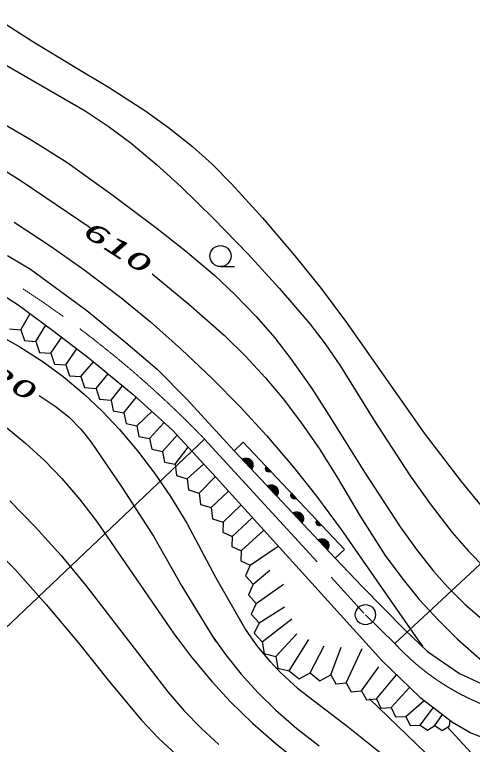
# Model space of a CAD drawing. Units: millimetres, scale not verified. Extents: x 40000 to 680000, y 20000 to 380000.
# Drawn here: x 340996 to 373982, y 247682 to 300298 of the extents above; entities that cross this region are included whole.
import ezdxf
from ezdxf.enums import TextEntityAlignment as Align

# ---------------------------------------------------------------- set-up
doc = ezdxf.new("R2010")
doc.units = ezdxf.units.MM
doc.header["$LTSCALE"] = 1000
doc.linetypes.add('CHAIN', pattern=[18.5, 12, -1.5, 3.5, -1.5])
for name, color, linetype, lineweight in [('M-BGD', 7, 'Continuous', 25), ('M-BMK', 2, 'CHAIN', 13), ('M-BMK-SRVR', 3, 'Continuous', 25), ('M-STR-HTXT', 7, 'Continuous', 13)]:
    doc.layers.add(name, color=color, linetype=linetype, lineweight=lineweight)
doc.styles.add('ＭＳ ゴシック', font='')
doc.styles.get('ＭＳ ゴシック').set_extended_font_data('MS Gothic')

msp = doc.modelspace()

# ---------------------------------------------------------------- linework, layer by layer
at = {"layer": 'M-BGD'}
for p, q in [((339279, 300298), (342307, 298351)), ((342307, 298351), (345245, 296578)), ((337671, 298211), (346086, 293361)), ((345245, 296578), (347819, 295038)), ((347819, 295038), (350462, 293333)), ((346086, 293361), (347749, 292255)), ((350462, 293333), (352089, 292165)), ((350462, 293333), (352089, 292165)), ((339596, 292784), (342187, 291270)), ((347749, 292255), (349388, 291032)), ((352089, 292165), (353805, 290788)), ((352089, 292165), (353805, 290788)), ((342187, 291270), (344752, 289650)), ((349388, 291032), (351230, 289494)), ((353805, 290788), (355223, 289505)), ((338839, 289965), (341543, 288256)), ((344752, 289650), (348007, 287326)), ((351230, 289494), (353006, 287872)), ((355223, 289505), (356633, 288087)), ((341543, 288256), (346434, 284939)), ((353006, 287872), (355328, 285604)), ((356633, 288087), (358856, 285638)), ((348007, 287326), (351267, 284871)), ((340972, 285342), (343642, 283576)), ((355328, 285604), (357828, 283014)), ((358856, 285638), (361196, 282896)), ((351267, 284871), (353314, 283267)), ((343642, 283576), (346091, 281841)), ((343642, 283576), (346091, 281841)), ((353314, 283267), (355412, 281483)), ((340491, 282930), (342152, 281935)), ((357828, 283014), (360056, 280580)), ((357828, 283014), (360056, 280580)), ((357828, 283014), (360056, 280580)), ((361196, 282896), (363075, 280559)), ((355830, 282129), (356830, 282129)), ((342152, 281935), (346210, 278974)), ((346091, 281841), (348640, 279902)), ((346091, 281841), (348640, 279902)), ((350916, 281600), (353542, 279429)), ((350916, 281600), (353542, 279429)), ((355412, 281483), (356870, 280108)), ((338745, 280964), (341264, 279381)), ((360056, 280580), (362271, 277995)), ((360056, 280580), (362271, 277995)), ((363075, 280559), (364915, 278105)), ((356870, 280108), (358399, 278521)), ((348640, 279902), (350780, 278147)), ((348640, 279902), (350780, 278147)), ((353542, 279429), (356092, 277179)), ((353542, 279429), (356092, 277179)), ((341264, 279381), (343666, 277603)), ((346210, 278974), (349017, 276654)), ((341448, 277577), (342123, 278745)), ((358399, 278521), (359712, 277009)), ((342531, 276732), (343256, 277907)), ((350780, 278147), (353028, 276160)), ((350780, 278147), (353028, 276160)), ((362271, 277995), (363369, 276571)), ((362271, 277995), (363369, 276571)), ((364915, 278105), (370502, 270122)), ((340625, 277638), (341448, 277577)), ((341448, 277577), (341708, 276793)), ((343666, 277603), (346264, 275610)), ((339818, 277219), (341379, 276341)), ((341708, 276793), (342531, 276732)), ((343614, 275887), (344409, 277033)), ((356092, 277179), (357665, 275646)), ((359712, 277009), (360912, 275473)), ((341379, 276341), (343043, 275271)), ((342531, 276732), (342790, 275948)), ((349017, 276654), (351275, 274731)), ((363369, 276571), (364490, 274946)), ((363369, 276571), (364490, 274946)), ((342790, 275948), (343614, 275887)), ((343614, 275887), (343873, 275103)), ((344697, 275042), (345486, 276207)), ((353028, 276160), (355204, 274093)), ((343043, 275271), (344486, 274207)), ((345780, 274197), (346675, 275269)), ((346264, 275610), (349532, 272898)), ((357665, 275646), (359059, 274141)), ((360912, 275473), (362403, 273344)), ((343873, 275103), (344697, 275042)), ((344697, 275042), (344956, 274258)), ((351275, 274731), (353381, 272594)), ((364490, 274946), (367100, 270725)), ((364490, 274946), (366912, 271032)), ((344486, 274207), (346013, 272932)), ((344956, 274258), (345780, 274197)), ((345780, 274197), (346039, 273413)), ((346863, 273352), (347732, 274392)), ((359059, 274141), (360345, 272606)), ((355204, 274093), (357253, 272009)), ((346039, 273413), (346863, 273352)), ((346863, 273352), (347122, 272568)), ((347946, 272507), (348759, 273539)), ((362403, 273344), (363809, 271155)), ((342761, 272847), (343930, 272065)), ((342761, 272847), (343930, 272065)), ((346013, 272932), (347317, 271696)), ((347122, 272568), (347946, 272507)), ((348870, 271582), (349755, 272698)), ((349532, 272898), (352383, 270338)), ((353381, 272594), (356813, 268855)), ((360345, 272606), (361677, 270849)), ((343930, 272065), (344930, 271264)), ((343930, 272065), (344930, 271264)), ((347946, 272507), (348100, 271736)), ((347317, 271696), (348556, 270384)), ((348100, 271736), (348870, 271582)), ((348870, 271582), (349024, 270811)), ((349795, 270656), (350884, 271685)), ((357253, 272009), (359152, 269948)), ((357253, 272009), (359152, 269948)), ((344930, 271264), (345758, 270406)), ((344930, 271264), (345758, 270406)), ((363809, 271155), (364724, 269676)), ((363809, 271155), (366213, 267305)), ((366912, 271032), (369505, 267040)), ((340405, 270526), (341806, 269376)), ((349024, 270811), (349795, 270656)), ((349795, 270656), (349949, 269885)), ((350720, 269731), (351774, 270886)), ((361677, 270849), (362989, 268931)), ((361677, 270849), (362989, 268931)), ((345758, 270406), (346506, 269464)), ((345758, 270406), (346506, 269464)), ((348556, 270384), (349857, 268844)), ((348556, 270384), (349857, 268844)), ((351645, 268806), (352721, 269969)), ((352383, 270338), (355508, 266920)), ((359152, 269948), (361102, 267668)), ((359152, 269948), (361102, 267668)), ((370502, 270122), (373184, 266636)), ((346506, 269464), (348732, 266222)), ((346506, 269464), (348732, 266222)), ((349949, 269885), (350720, 269731)), ((350720, 269731), (350874, 268960)), ((356813, 268855), (357477, 269480)), ((357477, 269480), (364770, 261726)), ((341806, 269376), (343139, 268148)), ((341806, 269376), (343139, 268148)), ((350874, 268960), (351645, 268806)), ((352570, 267880), (353503, 269114)), ((362989, 268931), (364256, 266891)), ((349857, 268844), (351080, 267230)), ((349857, 268844), (351080, 267230)), ((351645, 268806), (351799, 268035)), ((356813, 268855), (364105, 261101)), ((364105, 261101), (356813, 268855)), ((343139, 268148), (344398, 266849)), ((343139, 268148), (344398, 266849)), ((351799, 268035), (352570, 267880)), ((352570, 267880), (352654, 267071)), ((353434, 266837), (354616, 267896)), ((357382, 268250), (357497, 268303)), ((358067, 267521), (357382, 268250)), ((358083, 267592), (357453, 268262)), ((357497, 268303), (357611, 268328)), ((357511, 268288), (358113, 267647)), ((358143, 267703), (357568, 268315)), ((357611, 268328), (357752, 268323)), ((357653, 268312), (358146, 267788)), ((358149, 267873), (357738, 268310)), ((357752, 268323), (357864, 268292)), ((357850, 268278), (358124, 267987)), ((357864, 268292), (357976, 268232)), ((357976, 268232), (358085, 268115)), ((358085, 268115), (358138, 268000)), ((358138, 268000), (358163, 267886)), ((358163, 267886), (358159, 267745)), ((358127, 267633), (358067, 267521)), ((358159, 267745), (358127, 267633)), ((359081, 267541), (359083, 267612)), ((359094, 267484), (359081, 267541)), ((359083, 267612), (359099, 267668)), ((359088, 267534), (359280, 267330)), ((359336, 267328), (359090, 267590)), ((359120, 267427), (359094, 267484)), ((359098, 267640), (359386, 267334)), ((359099, 267668), (359129, 267723)), ((359217, 267353), (359107, 267469)), ((359429, 267346), (359114, 267681)), ((359175, 267368), (359120, 267427)), ((359129, 267723), (359472, 267359)), ((359231, 267338), (359175, 267368)), ((359287, 267322), (359231, 267338)), ((359357, 267320), (359287, 267322)), ((359414, 267333), (359357, 267320)), ((359472, 267359), (359414, 267333)), ((361102, 267668), (362747, 265584)), ((366213, 267305), (368789, 263375)), ((344398, 266849), (345676, 265365)), ((351080, 267230), (352226, 265550)), ((351080, 267230), (352226, 265550)), ((352654, 267071), (353434, 266837)), ((353434, 266837), (353518, 266028)), ((354297, 265794), (355452, 266981)), ((355508, 266920), (367451, 253725)), ((364256, 266891), (365894, 264141)), ((369505, 267040), (370938, 265021)), ((369505, 267040), (370938, 265021)), ((359205, 266311), (359320, 266365)), ((359890, 265583), (359205, 266311)), ((359907, 265653), (359276, 266323)), ((359320, 266365), (359434, 266389)), ((359334, 266350), (359937, 265709)), ((359967, 265765), (359391, 266376)), ((359434, 266389), (359575, 266385)), ((359476, 266374), (359969, 265849)), ((359972, 265934), (359561, 266371)), ((359575, 266385), (359687, 266353)), ((359673, 266340), (359947, 266048)), ((359687, 266353), (359799, 266293)), ((359799, 266293), (359908, 266177)), ((373184, 266636), (375859, 263324)), ((348732, 266222), (351012, 262704)), ((348732, 266222), (351012, 262704)), ((353518, 266028), (354297, 265794)), ((354297, 265794), (354381, 264984)), ((355160, 264750), (356401, 265933)), ((359908, 266177), (359962, 266062)), ((359982, 265807), (359950, 265694)), ((359962, 266062), (359986, 265948)), ((359986, 265948), (359982, 265807)), ((360907, 265673), (360922, 265729)), ((360922, 265729), (360952, 265785)), ((361252, 265408), (360937, 265743)), ((360952, 265785), (361295, 265421)), ((340651, 265236), (342471, 263374)), ((345676, 265365), (346897, 263784)), ((352226, 265550), (353399, 263639)), ((352226, 265550), (353399, 263639)), ((359950, 265694), (359890, 265583)), ((360904, 265603), (360907, 265673)), ((360917, 265546), (360904, 265603)), ((360911, 265595), (361103, 265391)), ((361160, 265390), (360913, 265652)), ((360943, 265488), (360917, 265546)), ((360922, 265701), (361209, 265395)), ((361040, 265415), (360930, 265531)), ((360998, 265430), (360943, 265488)), ((361054, 265400), (360998, 265430)), ((361110, 265384), (361054, 265400)), ((361181, 265382), (361110, 265384)), ((361238, 265394), (361181, 265382)), ((361295, 265421), (361238, 265394)), ((362747, 265584), (364520, 263166)), ((354381, 264984), (355160, 264750)), ((355160, 264750), (355244, 263941)), ((356024, 263707), (357306, 264932)), ((370938, 265021), (372531, 262964)), ((370938, 265021), (372531, 262964)), ((361028, 264373), (361143, 264426)), ((361713, 263645), (361028, 264373)), ((361730, 263715), (361099, 264385)), ((361143, 264426), (361257, 264451)), ((361157, 264412), (361760, 263771)), ((361790, 263826), (361214, 264438)), ((361257, 264451), (361398, 264447)), ((361299, 264436), (361792, 263911)), ((361795, 263996), (361384, 264433)), ((361398, 264447), (361511, 264415)), ((361496, 264401), (361770, 264110)), ((361511, 264415), (361622, 264355)), ((361622, 264355), (361732, 264238)), ((361732, 264238), (361785, 264124)), ((365894, 264141), (367708, 261301)), ((346897, 263784), (352440, 255694)), ((353399, 263639), (355483, 259750)), ((355244, 263941), (356024, 263707)), ((356024, 263707), (356005, 262973)), ((356675, 262674), (358125, 264028)), ((361773, 263756), (361713, 263645)), ((361805, 263868), (361773, 263756)), ((361785, 264124), (361809, 264010)), ((361809, 264010), (361805, 263868)), ((362727, 263664), (362730, 263735)), ((362740, 263607), (362727, 263664)), ((362730, 263735), (362746, 263791)), ((362734, 263657), (362926, 263453)), ((362983, 263451), (362736, 263714)), ((362745, 263763), (363032, 263457)), ((362746, 263791), (362776, 263847)), ((363075, 263470), (362760, 263805)), ((362776, 263847), (363118, 263483)), ((342471, 263374), (344340, 261292)), ((357327, 261640), (358948, 263118)), ((362766, 263550), (362740, 263607)), ((362863, 263476), (362754, 263593)), ((362821, 263492), (362766, 263550)), ((362877, 263462), (362821, 263492)), ((362933, 263446), (362877, 263462)), ((363004, 263444), (362933, 263446)), ((363061, 263456), (363004, 263444)), ((363118, 263483), (363061, 263456)), ((364520, 263166), (370063, 255226)), ((368789, 263375), (369943, 261736)), ((368789, 263375), (369943, 261736)), ((351012, 262704), (353057, 259096)), ((351012, 262704), (353057, 259096)), ((356005, 262973), (356675, 262674)), ((356675, 262674), (356657, 261940)), ((372531, 262964), (373710, 261603)), ((362851, 262435), (362966, 262488)), ((363536, 261706), (362851, 262435)), ((363553, 261777), (362922, 262447)), ((362966, 262488), (363080, 262513)), ((362980, 262473), (363583, 261832)), ((363613, 261888), (363037, 262500)), ((363080, 262513), (363221, 262508)), ((363122, 262497), (363615, 261973)), ((363618, 262058), (363207, 262495)), ((363221, 262508), (363334, 262477)), ((363319, 262463), (363593, 262171)), ((363334, 262477), (363445, 262417)), ((363445, 262417), (363555, 262300)), ((363555, 262300), (363608, 262185)), ((363608, 262185), (363633, 262071)), ((363633, 262071), (363628, 261930)), ((339609, 261744), (341005, 260307)), ((339609, 261744), (341005, 260307)), ((356657, 261940), (357327, 261640)), ((357327, 261640), (357308, 260907)), ((357978, 260607), (359987, 261971)), ((363596, 261818), (363536, 261706)), ((363628, 261930), (363596, 261818)), ((364770, 261726), (364105, 261101)), ((369943, 261736), (371177, 260161)), ((369943, 261736), (371177, 260161)), ((373710, 261603), (374851, 260441)), ((344340, 261292), (346135, 259145)), ((364105, 261101), (366028, 259056)), ((367708, 261301), (368889, 259683)), ((367708, 261301), (368889, 259683)), ((357308, 260907), (357978, 260607)), ((357978, 260607), (357625, 259844)), ((341005, 260307), (341818, 259413)), ((341005, 260307), (343276, 257765)), ((358193, 259224), (359377, 260236)), ((371177, 260161), (372178, 259036)), ((355483, 259750), (357668, 255925)), ((357625, 259844), (358193, 259224)), ((368889, 259683), (370156, 258132)), ((368889, 259683), (370156, 258132)), ((346135, 259145), (352047, 251467)), ((353057, 259096), (355228, 255505)), ((353057, 259096), (355228, 255505)), ((358193, 259224), (357839, 258461)), ((358407, 257841), (360369, 259244)), ((366028, 259056), (369109, 255943)), ((372178, 259036), (373459, 257773)), ((357839, 258461), (358407, 257841)), ((358407, 257841), (358053, 257078)), ((370156, 258132), (371507, 256653)), ((343276, 257765), (345579, 255034)), ((358621, 256458), (360445, 257603)), ((373459, 257773), (375275, 256197)), ((358053, 257078), (358621, 256458)), ((358621, 256458), (358267, 255695)), ((358836, 255075), (360979, 256726)), ((371507, 256653), (372890, 255298)), ((357668, 255925), (358462, 254797)), ((357668, 255925), (358462, 254797)), ((369109, 255943), (370757, 254386)), ((352440, 255694), (352690, 255356)), ((352440, 255694), (353661, 254074)), ((355228, 255505), (355483, 255136)), ((355228, 255505), (356186, 254163)), ((358267, 255695), (358836, 255075)), ((359813, 254026), (361322, 255658)), ((360790, 252977), (362199, 255238)), ((370063, 255226), (370411, 254734)), ((372890, 255298), (374689, 253712)), ((345579, 255034), (347823, 252189)), ((358462, 254797), (359333, 253733)), ((358462, 254797), (359333, 253733)), ((358836, 255075), (358974, 254225)), ((362292, 252833), (363306, 254780)), ((363794, 252690), (364526, 254703)), ((356186, 254163), (357317, 252757)), ((358974, 254225), (359813, 254026)), ((364891, 252117), (366052, 254588)), ((370757, 254386), (373054, 252800)), ((353661, 254074), (355203, 252223)), ((359333, 253733), (359391, 253669)), ((359333, 253733), (360207, 252812)), ((359813, 254026), (359952, 253176)), ((367451, 253725), (370191, 251093)), ((359952, 253176), (360790, 252977)), ((365988, 251545), (367242, 253284)), ((357317, 252757), (358533, 251421)), ((360207, 252812), (361385, 251745)), ((360790, 252977), (361493, 252404)), ((361493, 252404), (362292, 252833)), ((362292, 252833), (362996, 252261)), ((362996, 252261), (363794, 252690)), ((363794, 252690), (364152, 252038)), ((367084, 250973), (368521, 252697)), ((373054, 252800), (376159, 251334)), ((347823, 252189), (350142, 249422)), ((355203, 252223), (356564, 250753)), ((364152, 252038), (364891, 252117)), ((364891, 252117), (365249, 251466)), ((361385, 251745), (365064, 248927)), ((365249, 251466), (365988, 251545)), ((365988, 251545), (366345, 250893)), ((368133, 250336), (369460, 251795)), ((352047, 251467), (353219, 250106)), ((352047, 251467), (353219, 250106)), ((358533, 251421), (359826, 250155)), ((370191, 251093), (372559, 249286)), ((356564, 250753), (358141, 249220)), ((366345, 250893), (367084, 250973)), ((366578, 250955), (373597, 244209)), ((367084, 250973), (367397, 250305)), ((369182, 249700), (370518, 250843)), ((353219, 250106), (354460, 248819)), ((353219, 250106), (354460, 248819)), ((359826, 250155), (361343, 248838)), ((367397, 250305), (368133, 250336)), ((368133, 250336), (368446, 249669)), ((370231, 249064), (371188, 250332)), ((350142, 249422), (351376, 248120)), ((368446, 249669), (369182, 249700)), ((369182, 249700), (369495, 249033)), ((371280, 249040), (371828, 249844)), ((372329, 249016), (372372, 249429)), ((358141, 249220), (359850, 247715)), ((365064, 248927), (368516, 246156)), ((369495, 249033), (370231, 249064)), ((370231, 249064), (370748, 248703)), ((370748, 248703), (371280, 249040)), ((371280, 249040), (371797, 248679)), ((371797, 248679), (372329, 249016)), ((372156, 248951), (375285, 245573)), ((372559, 249286), (373877, 248504)), ((354460, 248819), (355718, 247665)), ((361343, 248838), (362951, 247579)), ((373877, 248504), (375952, 247698)), ((351376, 248120), (352626, 246953)), ((359850, 247715), (361715, 246217))]:
    msp.add_line(p, q, dxfattribs=at)
msp.add_circle((355830, 282889), 760, dxfattribs=at)
at = {"layer": 'M-BMK'}
for p, q in [((354684, 269693), (366272, 257033)), ((366272, 257033), (368386, 254968))]:
    msp.add_line(p, q, dxfattribs=at)
for centre, radius, start, end in [((299824, 216761), 76233, 43.97507, 66.16001), ((381278, 266753), 17466, 222.4303, 264.8071)]:
    msp.add_arc(centre, radius, start, end, dxfattribs=at)
at = {"layer": 'M-BMK-SRVR'}
msp.add_circle((366272, 257033), 728, dxfattribs=at)
at = {"layer": 'M-STR-HTXT'}
for p, q in [((354684, 269693), (332612, 248740)), ((368386, 254968), (380733, 266444))]:
    msp.add_line(p, q, dxfattribs=at)

# ---------------------------------------------------------------- texts
at = {"layer": 'M-BGD', "style": 'ＭＳ ゴシック', "oblique": 15, "width": 2}
for s, rotation, p in [('610', 326.988, (345495, 284175)), ('620', 333.188, (337065, 274510))]:
    msp.add_text(s, height=1320, rotation=rotation, dxfattribs=at).set_placement(p, align=Align.BOTTOM_LEFT)

doc.saveas('drawing.dxf')
